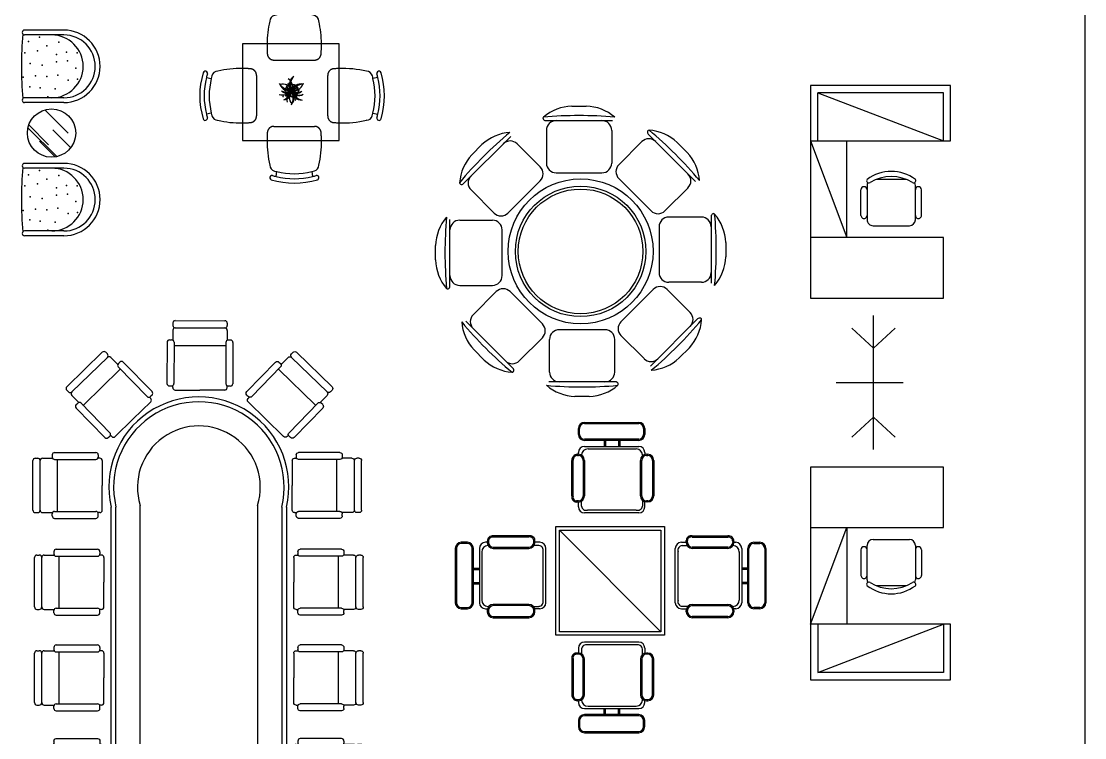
# Model space of a CAD drawing. Extents: x -42728 to 99010, y -18674 to 47645.
# Drawn here: x -14649 to -5844, y 30819 to 36750 of the extents above; entities that cross this region are included whole.
import ezdxf

# ---------------------------------------------------------------- set-up
doc = ezdxf.new("R2010")
doc.units = 0
doc.header["$LTSCALE"] = 100
doc.header["$MEASUREMENT"] = 0
doc.linetypes.add('ACAD_ISO02W100', pattern=[15, 12, -3])
doc.layers.get('0').update_dxf_attribs({"linetype": 'CONTINUOUS'})
for name, color, linetype in [('1-门窗', 3, 'CONTINUOUS'), ('2', 3, 'CONTINUOUS'), ('3', 4, 'CONTINUOUS'), ('FURN', 7, 'CONTINUOUS'), ('PUB_TEXT', 7, 'CONTINUOUS'), ('家具', 223, 'CONTINUOUS')]:
    doc.layers.add(name, color=color, linetype=linetype)

# ---------------------------------------------------------------- blocks, each defined once
blk = doc.blocks.new('CHAIR-3')
at = {"layer": '2', "color": 3}
for p, q in [((-225, 554.8), (-225, 534.8)), ((-205, 574.8), (205, 574.8)), ((225, 554.8), (225, 534.8)), ((-225, 494.8), (-225, 412.2)), ((-205, 514.8), (205, 514.8)), ((225, 494.8), (225, 412.2)), ((-272.6, 394.8), (-272.6, 53.3)), ((-252.6, 414.8), (-234.9, 414.8)), ((252.6, 414.8), (234.9, 414.8)), ((272.6, 394.8), (272.6, 53.3)), ((-252.6, 33.3), (-234.9, 33.3)), ((-225, 20), (-225, 35.9)), ((-205, 0), (0, 0)), ((205, 0), (0, 0)), ((225, 20), (225, 35.9)), ((252.6, 33.3), (234.9, 33.3))]:
    blk.add_line(p, q, dxfattribs=at)
at = {"layer": '2'}
for p, q in [((-214.9, 394.8), (-214.9, 53.3)), ((-205, 369.8), (205, 369.8)), ((214.9, 394.8), (214.9, 53.3))]:
    blk.add_line(p, q, dxfattribs=at)
at = {"layer": '2', "color": 3}
for centre, start, end in [((-205, 554.8), 90, 180), ((-205, 534.8), 180, 270), ((205, 554.8), 0, 90), ((205, 534.8), 270, 0), ((-205, 494.8), 90, 180), ((205, 494.8), 0, 90), ((-252.6, 394.8), 90, 180), ((-234.9, 394.8), 0, 90), ((234.9, 394.8), 90, 180), ((252.6, 394.8), 0, 90), ((-252.6, 53.3), 180, 270), ((-234.9, 53.3), 270, 0), ((-205, 20), 180, 270), ((205, 20), 270, 0), ((234.9, 53.3), 180, 270), ((252.6, 53.3), 270, 360)]:
    blk.add_arc(centre, 20, start, end, dxfattribs=at)
at = {"layer": '2'}
for centre, start, end in [((-205, 389.8), 240.32763, 270), ((205, 389.8), 270, 299.67237), ((205, 389.8), 270, 299.67237)]:
    blk.add_arc(centre, 20, start, end, dxfattribs=at)
blk = doc.blocks.new('DESK04')
at = {"layer": '2', "color": 3}
for p, q in [((-756.9, -1185.9), (-756.9, 848.8)), ((695.5, 848.8), (695.5, -1185.9))]:
    blk.add_line(p, q, dxfattribs=at)
for centre, start, end in [((-30.7, 1015.7), 347.05735, 192.94265), ((-30.7, -1352.8), 167.05735, 12.94265)]:
    blk.add_arc(centre, 745.1, start, end, dxfattribs=at)
at = {"layer": '3', "color": 1}
for p, q in [((-716.9, -1185.9), (-716.9, 848.8)), ((-516.9, -1200.4), (-516.9, 863.2)), ((455.5, 863.2), (455.5, -1200.4)), ((655.5, 848.8), (655.5, -1185.9))]:
    blk.add_line(p, q, dxfattribs=at)
for centre, radius, start, end in [((-30.7, 1014.8), 706, 346.39892, 193.60108), ((-30.7, 1012.3), 508.5, 342.95668, 197.04332), ((-30.7, -1351.9), 706, 166.39893, 13.60107), ((-30.7, -1349.4), 508.5, 162.95668, 17.04332)]:
    blk.add_arc(centre, radius, start, end, dxfattribs=at)
at = {"layer": '3'}
for p, rotation in [((-22, 1817.8), 359.8965548543934), ((-576.3, 1576.2), 44.22339293613494), ((-830, 1028.4), 90), ((-816.7, 227.1), 90), ((-816.7, -565), 90), ((755.3, -1340.3), 270), ((524.5, -1913.3), 224.223392936135)]:
    blk.add_blockref('CHAIR-3', p, dxfattribs=dict(at, rotation=rotation))
at = {"layer": '3', "xscale": -1}
for p, rotation in [((524.5, 1576.2), 315.776607063865), ((742, 1028.4), 270), ((755.3, 227.1), 270), ((755.3, -565), 270), ((-816.7, -1340.3), 90), ((-576.3, -1913.3), 135.7766070638651), ((-22, -2155), 180.1034451456066)]:
    blk.add_blockref('CHAIR-3', p, dxfattribs=dict(at, rotation=rotation))
blk = doc.blocks.new('A$C75091F0D')
at = {"layer": '2', "color": 3}
blk.add_circle((1201.3, 1200.2), 600, dxfattribs=at)
at = {"layer": '2'}
blk.add_circle((1201.3, 1200.2), 540, dxfattribs=at)
at = {"layer": '2', "color": 1}
blk.add_circle((1201.3, 1200.2), 516, dxfattribs=at)
at = {"layer": 'FURN', "color": 3}
for p, q in [((1129.1, 2402.5), (1248, 2402.5)), ((912.5, 2282.5), (1464.5, 2282.5)), ((918.5, 2201.5), (918.5, 1931.5)), ((1458.5, 2201.5), (1458.5, 1931.5)), ((232.5, 1761.7), (622.9, 2152)), ((1761.7, 2170), (2152, 1779.7)), ((300.8, 1999.6), (384.9, 2083.7)), ((675.9, 2090.5), (866.8, 1899.6)), ((1708.6, 2108.5), (1517.7, 1917.6)), ((1999.6, 2101.7), (2083.7, 2017.6)), ((999.5, 1850.5), (1377.5, 1850.5)), ((599.5, 1517.7), (866.8, 1785)), ((1517.7, 1803), (1785, 1535.7)), ((294, 1708.6), (485, 1517.7)), ((2090.5, 1726.6), (1899.6, 1535.7)), ((120, 912.5), (120, 1464.5)), ((201, 1458.5), (471, 1458.5)), ((2201.5, 1484), (1931.5, 1484)), ((2282.5, 1490), (2282.5, 938)), ((552, 999.5), (552, 1377.5)), ((1850.5, 1403), (1850.5, 1025)), ((0, 1129.1), (0, 1248)), ((2402.5, 1273.5), (2402.5, 1154.5)), ((201, 918.5), (471, 918.5)), ((1803, 884.8), (1535.7, 617.5)), ((2108.5, 693.9), (1917.6, 884.8)), ((2201.5, 944), (1931.5, 944)), ((312.1, 675.9), (503, 866.8)), ((884.8, 599.5), (617.5, 866.8)), ((640.9, 232.5), (250.5, 622.9)), ((2170, 640.9), (1779.7, 250.5)), ((1403, 552), (1025, 552)), ((693.9, 294), (884.8, 485)), ((944, 201), (944, 471)), ((1484, 201), (1484, 471)), ((1726.6, 312.1), (1535.7, 503)), ((402.9, 300.8), (318.8, 384.9)), ((2101.7, 402.9), (2017.6, 318.8)), ((1490, 120), (938, 120)), ((1273.5, 0), (1154.5, 0))]:
    blk.add_line(p, q, dxfattribs=at)
for centre, radius, start, end in [((1140.7, 2024), 378.7, 91.76514, 130.72654), ((1236.3, 2024), 378.7, 49.27346, 88.23486), ((901.5, 2301.9), 12, 130.72654, 202.66999), ((912.5, 2306.5), 24, 202.66999, 270), ((1188.5, -930.9), 3255.3, 84.8023, 95.1977), ((999.5, 2201.5), 81, 90, 180), ((1377.5, 2201.5), 81, 0, 90), ((1767.5, 2191.5), 12, 85.72654, 157.66999), ((-315.4, -297.4), 3255.3, 39.8023, 50.1977), ((1740.2, 1825.8), 378.7, 46.76514, 85.72654), ((2699.9, -315.4), 3255.3, 129.8023, 140.1977), ((644.3, 1807.8), 378.7, 94.27346, 133.23486), ((618.6, 2033.2), 81, 45, 135), ((1765.9, 2051.2), 81, 45, 135), ((1778.6, 2187), 24, 157.66999, 225), ((576.7, 1740.2), 378.7, 136.76514, 175.72654), ((1807.8, 1758.2), 378.7, 4.27346, 43.23486), ((809.5, 1842.3), 81, 315, 45), ((999.5, 1931.5), 81, 180, 270), ((1377.5, 1931.5), 81, 270, 0), ((1575, 1860.3), 81, 135, 225), ((211, 1767.5), 12, 175.72654, 247.66999), ((215.6, 1778.6), 24, 247.66999, 315), ((351.3, 1765.9), 81, 135, 225), ((2033.2, 1783.9), 81, 315, 45), ((542.2, 1575), 81, 225, 315), ((1842.3, 1593), 81, 225, 315), ((2306.5, 1490), 24, 112.66999, 180), ((2301.9, 1501.1), 12, 40.72654, 112.66999), ((-930.9, 1214), 3255.3, 354.8023, 5.1977), ((2024, 1261.8), 378.7, 1.76514, 40.72654), ((378.5, 1236.3), 378.7, 139.27346, 178.23486), ((3333.4, 1188.5), 3255.3, 174.8023, 185.1977), ((201, 1377.5), 81, 90, 180), ((471, 1377.5), 81, 0, 90), ((1931.5, 1403), 81, 90, 180), ((2201.5, 1403), 81, 0, 90), ((2024, 1166.2), 378.7, 319.27346, 358.23486), ((378.5, 1140.7), 378.7, 181.76514, 220.72654), ((201, 999.5), 81, 180, 270), ((471, 999.5), 81, 270, 0), ((1931.5, 1025), 81, 180, 270), ((2201.5, 1025), 81, 270, 0), ((100.6, 901.5), 12, 220.72654, 292.66999), ((96, 912.5), 24, 292.66999, 0), ((560.2, 809.5), 81, 45, 135), ((1860.3, 827.5), 81, 45, 135), ((369.3, 618.6), 81, 135, 225), ((1593, 560.2), 81, 135, 225), ((-297.4, 2717.9), 3255.3, 309.8023, 320.1977), ((1825.8, 662.3), 378.7, 316.76514, 355.72654), ((2051.2, 636.6), 81, 315, 45), ((2187, 623.9), 24, 67.66999, 135), ((2191.5, 635), 12, 355.72654, 67.66999), ((2717.9, 2699.9), 3255.3, 219.8023, 230.1977), ((594.7, 644.3), 378.7, 184.27346, 223.23486), ((827.5, 542.2), 81, 315, 45), ((1025, 471), 81, 90, 180), ((1403, 471), 81, 0, 90), ((662.3, 576.7), 378.7, 226.76514, 265.72654), ((636.6, 351.3), 81, 225, 315), ((1783.9, 369.3), 81, 225, 315), ((1758.2, 594.7), 378.7, 274.27346, 313.23486), ((635, 211), 12, 265.72654, 337.66999), ((623.9, 215.6), 24, 337.66999, 45), ((1025, 201), 81, 180, 270), ((1403, 201), 81, 270, 0), ((1166.2, 378.5), 378.7, 229.27346, 268.23486), ((1214, 3333.4), 3255.3, 264.8023, 275.1977), ((1261.8, 378.5), 378.7, 271.76514, 310.72654), ((1490, 96), 24, 22.66999, 90), ((1501.1, 100.6), 12, 310.72654, 22.66999)]:
    blk.add_arc(centre, radius, start, end, dxfattribs=at)
blk = doc.blocks.new('A$C0AC74D90')
at = {"layer": '家具', "color": 3}
for p, q in [((603.5, 1406), (610.9, 1365.6)), ((898.4, 1365.6), (905.9, 1406)), ((956.8, 1315.5), (957.2, 1312.5)), ((324.7, 1124.9), (324.7, 324.9)), ((1124.7, 1124.9), (324.7, 1124.9)), ((1124.7, 324.9), (1124.7, 1124.9)), ((26.5, 846.1), (66.9, 838.7)), ((1446.1, 846.1), (1405.7, 838.7)), ((66.9, 551.2), (26.5, 543.7)), ((1405.7, 551.2), (1446.1, 543.7)), ((117, 492.8), (119.9, 492.4)), ((1355.6, 492.8), (1352.7, 492.4)), ((324.7, 324.9), (1124.7, 324.9)), ((956.8, 117), (957.2, 119.9)), ((603.5, 26.5), (610.9, 66.9)), ((898.4, 66.9), (905.9, 26.5))]:
    blk.add_line(p, q, dxfattribs=at)
at = {"layer": '家具', "color": 3, "linetype": 'ACAD_ISO02W100', "ltscale": 8}
for p, q in [((585.4, 990.6), (922, 990.6)), ((441.9, 864.2), (441.9, 527.6)), ((1030.7, 864.2), (1030.7, 527.6)), ((585.4, 441.9), (922, 441.9))]:
    blk.add_line(p, q, dxfattribs=at)
at = {"layer": '家具', "color": 3}
for centre, radius in [((732.9, 738), 54.1), ((688.7, 760.1), 3.07), ((732.9, 738), 27.7), ((749.8, 748.4), 7.74), ((752.7, 782.4), 4.85), ((789, 739.3), 4.38), ((722.6, 698.5), 1.952344299219581e-12), ((734, 692), 3.1)]:
    blk.add_circle(centre, radius, dxfattribs=at)
for centre, radius, start, end in [((569, 1415.1), 18, 105.27498, 285.27499), ((754.7, 804.8), 656, 73.12149, 106.87851), ((754.7, 804.8), 620, 75.88441, 104.11559), ((940.4, 1415.1), 18, 254.72501, 74.72501), ((600.7, 1312.2), 49.5, 101.64111, 180), ((754.7, 804.8), 620, 104.11559, 106.97165), ((658.8, 1123.5), 246.7, 101.17297, 106.0137), ((754.7, 766.8), 615.8, 76.50106, 103.49894), ((763, 799), 582.5, 74.21424, 76.55934), ((754.7, 804.8), 620, 73.02835, 75.88441), ((907, 1311.5), 50.2, 1.22698, 73.15254), ((1423.7, 1111.8), 895.2, 167.06709, 179.16502), ((126.1, 1118.2), 853.5, 0.44605, 13.16144), ((627.7, 694.9), 656, 163.12149, 196.87851), ((17.4, 880.6), 18, 344.72501, 164.72502), ((120.3, 848.9), 49.5, 90, 168.35889), ((320.6, 25.9), 895.2, 89.73735, 102.93291), ((1151.9, 25.9), 895.2, 91.7409, 94.27767), ((1151.9, 25.9), 895.2, 77.06709, 91.7409), ((1352.3, 848.9), 49.5, 11.64111, 90), ((1455.2, 880.6), 18, 15.27498, 195.27499), ((844.9, 694.9), 656, 343.12149, 16.87851), ((627.7, 694.9), 620, 165.88441, 194.11559), ((627.7, 694.9), 620, 163.02835, 165.88441), ((665.7, 694.9), 615.8, 166.50106, 193.49894), ((308.9, 790.9), 246.7, 163.9863, 168.82703), ((741.1, 873), 135.2, 214.50261, 266.53342), ((748.6, 795.5), 59.6, 182.91359, 254.66879), ((704, 795.2), 1.8, 0, 180), ((704, 795.2), 1.8, 180, 0), ((666.8, 772), 73.1, 332.90034, 59.78695), ((795.4, 789.2), 80.8, 124.71336, 219.27675), ((831.6, 784.1), 109, 138.97224, 205.01787), ((806.7, 716.1), 77, 76.13878, 163.46674), ((838.1, 664.1), 128.6, 91.54744, 144.93811), ((1163.6, 790.9), 246.7, 11.17297, 16.0137), ((806.9, 694.9), 615.8, 346.50106, 13.49894), ((844.9, 694.9), 620, 14.11559, 16.97165), ((844.9, 694.9), 620, 345.88441, 14.11559), ((654.9, 806), 104.3, 255.67666, 317.73881), ((656.7, 709.9), 81.2, 20.24059, 105.17569), ((712.3, 816.4), 81.1, 199.74106, 284.70439), ((686.4, 803.5), 78.1, 240.42741, 303.02701), ((684.6, 764.2), 46.6, 217.92714, 277.68816), ((659, 734.7), 73.1, 276.55995, 3.44657), ((616.6, 770.6), 119.9, 295.03235, 344.26147), ((675.4, 753.8), 59.6, 272.91359, 344.66879), ((690.9, 718), 1.8, 0, 180), ((690.9, 718), 1.8, 180, 0), ((674.9, 794.9), 78.6, 281.71281, 313.531), ((730.9, 777.6), 39.6, 177.20802, 272.79198), ((730.9, 698.4), 39.6, 87.20802, 182.79198), ((693.3, 739.9), 39.6, 357.20802, 92.79198), ((693.3, 736.1), 39.6, 267.20802, 2.79198), ((777.6, 663.9), 86, 121.37038, 194.5702), ((794.2, 684.2), 81.6, 138.78664, 223.49063), ((733.9, 737), 3, 17.95569, 250.50251), ((609.4, 680.4), 136.2, 333.153, 24.99825), ((837.6, 767.4), 109, 194.32286, 260.3685), ((812.8, 740.5), 80.8, 180.06398, 274.62737), ((772.4, 739.9), 39.6, 87.20802, 182.79198), ((772.4, 736.1), 39.6, 177.20802, 272.79198), ((750.7, 812.9), 77, 256.63996, 343.96727), ((790.4, 722.2), 59.6, 92.91359, 164.66879), ((734.8, 777.6), 39.6, 267.20802, 2.79198), ((734.8, 698.4), 39.6, 357.20802, 92.79198), ((717.1, 680.5), 59.6, 2.91359, 74.66879), ((673.2, 682.4), 81.6, 318.29724, 43.01144), ((793.3, 756.2), 59.4, 197.95569, 304.67273), ((781, 802.2), 78.1, 235.43119, 298.03079), ((792.4, 793.4), 78.6, 224.9272, 256.74539), ((796.7, 771.3), 70.8, 218.9505, 295.39071), ((743.7, 723.4), 1.8, 0, 180), ((743.7, 723.4), 1.8, 180, 0), ((744.4, 708.1), 1.8, 0, 180), ((744.4, 708.1), 1.8, 180, 0), ((758.4, 727.4), 1.8, 0, 180), ((758.4, 727.4), 1.8, 180, 0), ((775.3, 749.7), 1.8, 0, 180), ((775.3, 749.7), 1.8, 180, 0), ((781.8, 762.9), 46.6, 260.77005, 320.53106), ((662.1, 689.4), 1.8, 360, 180), ((662.1, 689.4), 1.8, 180, 360), ((763, 661.2), 1.8, 0, 180), ((763, 661.2), 1.8, 180, 0), ((774.2, 699.9), 1.8, 0, 180), ((774.2, 699.9), 1.8, 180, 0), ((627.7, 694.9), 620, 194.11559, 196.97165), ((633.5, 686.6), 582.5, 193.44066, 195.78576), ((839.1, 686.6), 582.5, 344.21424, 346.55934), ((844.9, 694.9), 620, 343.02835, 345.88441), ((17.4, 509.2), 18, 195.27499, 15.27499), ((121, 542.7), 50.2, 196.84746, 268.77302), ((314.3, 1323.6), 853.5, 256.83856, 270.70369), ((1158.3, 1323.6), 853.5, 265.08446, 267.73938), ((1158.3, 1323.6), 853.5, 267.73938, 283.16144), ((1351.6, 542.7), 50.2, 271.22698, 343.15254), ((1455.2, 509.2), 18, 164.72501, 344.72501), ((1423.7, 320.6), 895.2, 179.72785, 192.93291), ((126.1, 314.3), 853.5, 346.83856, 0.71262), ((600.7, 120.3), 49.5, 180, 258.35889), ((907, 121), 50.2, 286.84746, 358.77302), ((569, 17.4), 18, 74.72501, 254.72502), ((754.7, 627.7), 620, 253.02835, 255.88441), ((658.8, 308.9), 246.7, 253.9863, 258.82703), ((754.7, 627.7), 620, 255.88441, 284.11559), ((754.7, 665.7), 615.8, 256.50106, 283.49894), ((763, 633.5), 582.5, 283.44066, 285.78576), ((754.7, 627.7), 620, 284.11559, 286.97165), ((940.4, 17.4), 18, 285.27499, 105.27499), ((754.7, 627.7), 656, 253.12149, 286.87851)]:
    blk.add_arc(centre, radius, start, end, dxfattribs=at)
at = {"layer": '家具', "color": 3, "linetype": 'ACAD_ISO02W100', "ltscale": 8}
for centre, radius, start, end in [((1423.7, 1111.8), 895.2, 179.16502, 184.27767), ((126.1, 1118.2), 853.5, 355.08446, 0.44605), ((585.4, 1045.1), 54.4, 180, 270), ((922, 1045.1), 54.4, 270, 0), ((320.6, 25.9), 895.2, 85.72233, 89.73735), ((387.4, 864.2), 54.4, 360, 90), ((1085.2, 864.2), 54.4, 90, 180), ((314.3, 1323.6), 853.5, 270.70369, 274.91554), ((387.4, 527.6), 54.4, 270, 0), ((585.4, 387.4), 54.4, 90, 180), ((922, 387.4), 54.4, 0, 90), ((1085.2, 527.6), 54.4, 180, 270), ((1423.7, 320.6), 895.2, 175.72233, 179.72785), ((126.1, 314.3), 853.5, 0.71262, 4.91554)]:
    blk.add_arc(centre, radius, start, end, dxfattribs=at)
blk = doc.blocks.new('A$C72961342')
for p, q in [((1068.9, 2569.3), (1518.9, 2569.3)), ((1068.9, 2559.3), (1518.9, 2559.3)), ((1018.9, 2469.3), (1018.9, 2519.3)), ((1028.9, 2469.3), (1028.9, 2519.3)), ((1558.9, 2519.3), (1558.9, 2469.3)), ((1568.9, 2519.3), (1568.9, 2469.3)), ((1518.9, 2429.3), (1068.9, 2429.3)), ((1518.9, 2419.3), (1068.9, 2419.3)), ((1233.6, 2420.4), (1233.6, 2370.3)), ((1243.6, 2420.4), (1243.6, 2370.3)), ((1352.7, 2420.4), (1352.7, 2370.3)), ((1362.7, 2420.4), (1362.7, 2370.3)), ((1010.9, 2304.7), (1019.5, 2304.7)), ((1010.9, 2294.7), (1019.5, 2294.7)), ((1018.9, 2305.4), (1018.9, 2319.3)), ((1044.5, 2296.1), (1044.4, 2299.1)), ((1068.9, 2369.3), (1518.9, 2369.3)), ((1099.1, 2349.3), (1498.9, 2349.3)), ((1548.9, 2299.3), (1548.9, 2290)), ((1568.9, 2319.3), (1568.9, 2302.1)), ((1583.2, 2304.7), (1593.5, 2304.7)), ((1583.2, 2294.7), (1593.5, 2294.7)), ((965.9, 1959.7), (965.9, 2254.7)), ((975.9, 1959.7), (975.9, 2254.7)), ((1059.5, 2254.7), (1059.5, 1959.7)), ((1069.5, 2254.7), (1069.5, 1959.7)), ((1533.2, 1959.9), (1533.2, 2254.7)), ((1543.2, 1959.9), (1543.2, 2254.7)), ((1633.5, 2254.7), (1633.5, 1959.9)), ((1643.5, 2254.7), (1643.5, 1959.9)), ((1019.5, 1919.7), (1002.6, 1919.7)), ((1019.5, 1909.7), (1002.6, 1909.7)), ((1018.9, 1869.3), (1018.9, 1910.8)), ((1045.7, 1876.1), (1045.6, 1916.8)), ((1548.9, 1923.5), (1548.9, 1876.5)), ((1569, 1869.3), (1569, 1913.6)), ((1593.5, 1919.9), (1583.2, 1919.9)), ((1593.5, 1909.9), (1583.2, 1909.9)), ((1518.9, 1819.3), (1068.9, 1819.3)), ((1498.9, 1842.7), (1095.7, 1842.7)), ((832, 806.4), (831.9, 1706.4)), ((831.9, 1706.4), (1731.9, 1706.4)), ((861.9, 1676.4), (1701.9, 836.4)), ((861.9, 836.4), (861.9, 1676.4)), ((861.9, 1676.4), (1701.9, 1676.4)), ((1701.9, 1676.4), (1701.9, 836.4)), ((1731.9, 1706.4), (1732, 806.4)), ((609.6, 1629.2), (314.5, 1629.2)), ((609.6, 1619.2), (314.5, 1619.2)), ((649.6, 1575.6), (649.6, 1592.5)), ((659.6, 1575.6), (659.6, 1592.5)), ((1912, 1575.6), (1912, 1592.5)), ((1922, 1575.6), (1922, 1592.5)), ((1962, 1629.2), (2257, 1629.2)), ((1962, 1619.2), (2257, 1619.2)), ((0, 1526.1), (0, 1076.1)), ((10, 1526.1), (10, 1076.1)), ((100, 1576.1), (50, 1576.1)), ((100, 1566.1), (50, 1566.1)), ((140, 1076.1), (140, 1526.1)), ((150, 1076.1), (150, 1526.1)), ((200, 1526.1), (200, 1076.1)), ((263.9, 1576.1), (250, 1576.1)), ((264.5, 1584.2), (264.5, 1575.6)), ((273.2, 1550.6), (270.2, 1550.7)), ((274.5, 1584.2), (274.5, 1575.6)), ((314.5, 1535.6), (609.6, 1535.6)), ((314.5, 1525.6), (609.6, 1525.6)), ((693.1, 1549.4), (652.5, 1549.5)), ((700, 1576.1), (658.5, 1576.1)), ((726.6, 1096.1), (726.6, 1499.4)), ((750, 1076.1), (750, 1526.1)), ((1821.6, 1076.1), (1821.6, 1526.1)), ((1845, 1096.1), (1845, 1499.4)), ((1871.6, 1576.1), (1913.1, 1576.1)), ((1878.5, 1549.4), (1919.1, 1549.5)), ((2257, 1535.6), (1962, 1535.6)), ((2257, 1525.6), (1962, 1525.6)), ((2297, 1584.2), (2297, 1575.6)), ((2298.4, 1550.6), (2301.4, 1550.7)), ((2307, 1584.2), (2307, 1575.6)), ((2307.7, 1576.1), (2321.6, 1576.1)), ((2371.6, 1526.1), (2371.6, 1076.1)), ((2421.6, 1076.1), (2421.6, 1526.1)), ((2431.6, 1076.1), (2431.6, 1526.1)), ((2471.6, 1576.1), (2521.6, 1576.1)), ((2471.6, 1566.1), (2521.6, 1566.1)), ((2561.6, 1526.1), (2561.6, 1076.1)), ((2571.6, 1526.1), (2571.6, 1076.1)), ((220, 1496), (220, 1096.1)), ((2351.6, 1496), (2351.6, 1096.1)), ((148.8, 1361.5), (199, 1361.5)), ((148.8, 1351.5), (199, 1351.5)), ((150, 1361.5), (200.1, 1361.5)), ((150, 1351.5), (200.1, 1351.5)), ((2421.6, 1361.5), (2371.5, 1361.5)), ((2421.6, 1351.5), (2371.5, 1351.5)), ((2422.7, 1361.5), (2372.6, 1361.5)), ((2422.7, 1351.5), (2372.6, 1351.5)), ((148.8, 1242.4), (199, 1242.4)), ((2422.7, 1242.4), (2372.6, 1242.4)), ((148.8, 1232.4), (199, 1232.4)), ((2422.7, 1232.4), (2372.6, 1232.4)), ((609.4, 1061.8), (314.5, 1061.8)), ((1962.2, 1061.8), (2257, 1061.8)), ((50, 1036.1), (100, 1036.1)), ((50, 1026.1), (100, 1026.1)), ((250, 1026.1), (267.1, 1026.1)), ((264.5, 1011.8), (264.5, 1001.6)), ((270, 1046.1), (279.3, 1046.1)), ((274.5, 1011.8), (274.5, 1001.6)), ((609.4, 1051.8), (314.5, 1051.8)), ((645.8, 1046.1), (692.8, 1046.1)), ((649.4, 1001.6), (649.4, 1011.8)), ((699.9, 1026), (655.7, 1026)), ((659.4, 1001.6), (659.4, 1011.8)), ((1871.6, 1026), (1915.9, 1026)), ((1925.8, 1046.1), (1878.8, 1046.1)), ((1912.2, 1001.6), (1912.2, 1011.8)), ((1922.2, 1001.6), (1922.2, 1011.8)), ((1962.2, 1051.8), (2257, 1051.8)), ((2301.6, 1046.1), (2292.3, 1046.1)), ((2297, 1011.8), (2297, 1001.6)), ((2321.6, 1026.1), (2304.4, 1026.1)), ((2307, 1011.8), (2307, 1001.6)), ((2521.6, 1036.1), (2471.6, 1036.1)), ((2521.6, 1026.1), (2471.6, 1026.1)), ((314.5, 961.6), (609.4, 961.6)), ((314.5, 951.6), (609.4, 951.6)), ((2257, 961.6), (1962.2, 961.6)), ((2257, 951.6), (1962.2, 951.6)), ((1732, 806.4), (832, 806.4)), ((1701.9, 836.4), (861.9, 836.4)), ((1518.9, 750), (1068.9, 750)), ((1498.9, 726.6), (1095.7, 726.6)), ((1019.5, 659.6), (1002.6, 659.6)), ((1019.5, 649.6), (1002.6, 649.6)), ((1018.9, 700), (1018.9, 658.5)), ((1045.7, 693.1), (1045.6, 652.5)), ((1548.9, 645.8), (1548.9, 692.8)), ((1569, 699.9), (1569, 655.7)), ((1593.5, 659.4), (1583.2, 659.4)), ((1593.5, 649.4), (1583.2, 649.4)), ((965.9, 609.6), (965.9, 314.5)), ((975.9, 609.6), (975.9, 314.5)), ((1059.5, 314.5), (1059.5, 609.6)), ((1069.5, 314.5), (1069.5, 609.6)), ((1533.2, 609.4), (1533.2, 314.5)), ((1543.2, 609.4), (1543.2, 314.5)), ((1633.5, 314.5), (1633.5, 609.4)), ((1643.5, 314.5), (1643.5, 609.4)), ((1010.9, 274.5), (1019.5, 274.5)), ((1010.9, 264.5), (1019.5, 264.5)), ((1044.5, 273.2), (1044.4, 270.2)), ((1548.9, 270), (1548.9, 279.3)), ((1568.9, 250), (1568.9, 267.1)), ((1583.2, 274.5), (1593.5, 274.5)), ((1583.2, 264.5), (1593.5, 264.5)), ((1018.9, 263.9), (1018.9, 250)), ((1068.9, 200), (1518.9, 200)), ((1099.1, 220), (1498.9, 220)), ((1233.6, 148.8), (1233.6, 199)), ((1243.6, 148.8), (1243.6, 199)), ((1352.7, 148.8), (1352.7, 199)), ((1362.7, 148.8), (1362.7, 199)), ((1018.9, 100), (1018.9, 50)), ((1028.9, 100), (1028.9, 50)), ((1518.9, 150), (1068.9, 150)), ((1518.9, 140), (1068.9, 140)), ((1558.9, 50), (1558.9, 100)), ((1568.9, 50), (1568.9, 100)), ((1068.9, 10), (1518.9, 10)), ((1068.9, 0), (1518.9, 0))]:
    blk.add_line(p, q)
for centre, radius, start, end in [((1068.9, 2519.3), 50, 90, 180), ((1068.9, 2519.3), 40, 90, 180), ((1518.9, 2519.3), 50, 0, 90), ((1518.9, 2519.3), 40, 0, 90), ((1068.9, 2469.3), 50, 180, 270), ((1068.9, 2469.3), 40, 180, 270), ((1518.9, 2469.3), 40, 270, 0), ((1518.9, 2469.3), 50, 270, 0), ((1011.7, 2258.8), 46, 90.95004, 185.04618), ((1011.7, 2258.8), 36, 90.95004, 185.04618), ((1068.9, 2319.3), 50, 90, 180), ((1019.5, 2254.7), 50, 0, 90), ((1019.5, 2254.7), 40, 0, 90), ((1098.4, 2295.1), 54.2, 89.30092, 175.76987), ((1498.9, 2299.3), 50, 0, 90), ((1518.9, 2319.3), 50, 0, 90), ((1583.2, 2254.7), 50, 90, 180), ((1583.2, 2254.7), 40, 90, 180), ((1593.5, 2254.7), 50, 0, 90), ((1593.5, 2254.7), 40, 0, 90), ((1004.8, 1949.8), 40.2, 165.75565, 266.84411), ((1004.8, 1949.8), 30.2, 165.75565, 266.84411), ((1019.5, 1959.7), 40, 270, 0), ((1019.5, 1959.7), 50, 270, 0), ((1583.2, 1959.9), 50, 180, 270), ((1583.2, 1959.9), 40, 180, 270), ((1593.5, 1959.9), 50, 270, 0), ((1593.5, 1959.9), 40, 270, 0), ((1068.9, 1869.3), 50, 180, 270), ((1083.9, 1879.1), 38.3, 184.47301, 287.98673), ((1510.6, 1879.3), 38.4, 252.27615, 355.83124), ((1518.9, 1869.3), 50, 270, 0), ((310.5, 1583.4), 46, 84.95382, 179.04996), ((310.5, 1583.4), 36, 84.95382, 179.04996), ((619.5, 1590.2), 40.2, 3.15589, 104.24435), ((619.5, 1590.2), 30.2, 3.15589, 104.24435), ((1952.1, 1590.2), 40.2, 75.75565, 176.84411), ((1952.1, 1590.2), 30.2, 75.75565, 176.84411), ((2261.1, 1583.4), 46, 0.95004, 95.04618), ((2261.1, 1583.4), 36, 0.95004, 95.04618), ((50, 1526.1), 50, 90, 180), ((50, 1526.1), 40, 90, 180), ((100, 1526.1), 50, 0, 90), ((100, 1526.1), 40, 0, 90), ((250, 1526.1), 50, 90, 180), ((274.2, 1496.6), 54.2, 94.23013, 180.69908), ((314.5, 1575.6), 50, 180, 270), ((314.5, 1575.6), 40, 180, 270), ((609.6, 1575.6), 50, 270, 0), ((609.6, 1575.6), 40, 270, 0), ((690.1, 1511.2), 38.3, 342.01327, 85.52699), ((700, 1526.1), 50, 0, 90), ((1871.6, 1526.1), 50, 90, 180), ((1881.4, 1511.2), 38.3, 94.47301, 197.98673), ((1962, 1575.6), 50, 180, 270), ((1962, 1575.6), 40, 180, 270), ((2257, 1575.6), 40, 270, 0), ((2257, 1575.6), 50, 270, 0), ((2297.4, 1496.6), 54.2, 359.30092, 85.76987), ((2321.6, 1526.1), 50, 0, 90), ((2471.6, 1526.1), 50, 90, 180), ((2471.6, 1526.1), 40, 90, 180), ((2521.6, 1526.1), 50, 0, 90), ((2521.6, 1526.1), 40, 0, 90), ((50, 1076.1), 50, 180, 270), ((50, 1076.1), 40, 180, 270), ((100, 1076.1), 50, 270, 0), ((100, 1076.1), 40, 270, 0), ((250, 1076.1), 50, 180, 270), ((270, 1096.1), 50, 180, 270), ((314.5, 1011.8), 50, 90, 180), ((609.4, 1011.8), 50, 0, 90), ((690, 1084.5), 38.4, 274.16876, 17.72385), ((700, 1076.1), 50, 270, 0), ((1871.6, 1076.1), 50, 180, 270), ((1881.6, 1084.5), 38.4, 162.27615, 265.83124), ((1962.2, 1011.8), 50, 90, 180), ((2257, 1011.8), 50, 0, 90), ((2301.6, 1096.1), 50, 270, 0), ((2321.6, 1076.1), 50, 270, 0), ((2471.6, 1076.1), 50, 180, 270), ((2471.6, 1076.1), 40, 180, 270), ((2521.6, 1076.1), 40, 270, 0), ((2521.6, 1076.1), 50, 270, 0), ((314.5, 1001.6), 50, 180, 270), ((314.5, 1011.8), 40, 90, 180), ((314.5, 1001.6), 40, 180, 270), ((609.4, 1011.8), 40, 0, 90), ((609.4, 1001.6), 50, 270, 0), ((609.4, 1001.6), 40, 270, 0), ((1962.2, 1001.6), 50, 180, 270), ((1962.2, 1011.8), 40, 90, 180), ((1962.2, 1001.6), 40, 180, 270), ((2257, 1011.8), 40, 0, 90), ((2257, 1001.6), 40, 270, 0), ((2257, 1001.6), 50, 270, 0), ((1068.9, 700), 50, 90, 180), ((1083.9, 690.1), 38.3, 72.01327, 175.52699), ((1510.6, 690), 38.4, 4.16876, 107.72385), ((1518.9, 700), 50, 0, 90), ((1004.8, 619.5), 40.2, 93.15589, 194.24435), ((1004.8, 619.5), 30.2, 93.15589, 194.24435), ((1019.5, 609.6), 50, 0, 90), ((1019.5, 609.6), 40, 0, 90), ((1583.2, 609.4), 50, 90, 180), ((1583.2, 609.4), 40, 90, 180), ((1593.5, 609.4), 50, 0, 90), ((1593.5, 609.4), 40, 0, 90), ((1011.7, 310.5), 46, 174.95382, 269.04996), ((1011.7, 310.5), 36, 174.95382, 269.04996), ((1019.5, 314.5), 50, 270, 0), ((1019.5, 314.5), 40, 270, 0), ((1098.4, 274.2), 54.2, 184.23013, 270.69908), ((1498.9, 270), 50, 270, 0), ((1583.2, 314.5), 50, 180, 270), ((1583.2, 314.5), 40, 180, 270), ((1593.5, 314.5), 50, 270, 0), ((1593.5, 314.5), 40, 270, 0), ((1068.9, 250), 50, 180, 270), ((1518.9, 250), 50, 270, 0), ((1068.9, 100), 50, 90, 180), ((1068.9, 100), 40, 90, 180), ((1518.9, 100), 50, 0, 90), ((1518.9, 100), 40, 0, 90), ((1068.9, 50), 50, 180, 270), ((1068.9, 50), 40, 180, 270), ((1518.9, 50), 40, 270, 0), ((1518.9, 50), 50, 270, 0)]:
    blk.add_arc(centre, radius, start, end)
blk = doc.blocks.new('A$C0C0C6582')
for p, q in [((460, 1160), (0, 1160)), ((0, 1160), (0, 0)), ((460, 0), (460, 1160)), ((4460, 1160), (4460, 0)), ((4920, 1160), (4460, 1160)), ((4920, 0), (4920, 1160)), ((60, 1100), (60, 60)), ((60, 60), (460, 1100)), ((460, 1100), (60, 1100)), ((1260, 1100), (1260, 0)), ((1760, 1100), (1260, 1100)), ((1760, 0), (1760, 1100)), ((3160, 1100), (3160, 0)), ((3660, 1100), (3160, 1100)), ((3660, 0), (3660, 1100)), ((4860, 60), (4460, 1100)), ((4460, 1100), (4860, 1100)), ((4860, 1100), (4860, 60)), ((1076, 918.6), (863.5, 918.6)), ((3844, 918.6), (4056.5, 918.6)), ((1111.4, 867.9), (828.1, 867.9)), ((1161.4, 517.9), (1161.4, 817.9)), ((3758.6, 517.9), (3758.6, 817.9)), ((3808.6, 867.9), (4091.9, 867.9)), ((778.1, 791.9), (778.1, 543.9)), ((2460, 211.9), (2460, 765.7)), ((4141.9, 791.9), (4141.9, 543.9)), ((2175.1, 521.1), (2008.9, 701)), ((2744.9, 521.1), (2911.1, 701)), ((828.1, 467.9), (1111.4, 467.9)), ((3014.9, 521.1), (1905.1, 521.1)), ((2175.1, 521.1), (2008.9, 341.2)), ((2744.9, 521.1), (2911.1, 341.2)), ((4091.9, 467.9), (3808.6, 467.9)), ((1076, 417.2), (863.5, 417.2)), ((3844, 417.2), (4056.5, 417.2)), ((1260, 300), (460, 300)), ((460, 0), (1260, 300)), ((3660, 300), (4460, 300)), ((4460, 0), (3660, 300)), ((460, 60), (60, 60)), ((4460, 60), (4860, 60)), ((0, 0), (1760, 0)), ((3160, 0), (4920, 0))]:
    blk.add_line(p, q)
for centre, radius, start, end in [((863.5, 893.2), 25.3, 90, 270), ((1076, 893.2), 25.3, 270, 90), ((3844, 893.2), 25.3, 90, 270), ((4056.5, 893.2), 25.3, 270, 90), ((1044.7, 667.9), 333.3, 143.1301, 216.8699), ((1081, 667.9), 327.3, 147.57575, 212.42425), ((789, 853.2), 18.3, 327.97259, 126.69006), ((828.1, 817.9), 50, 90, 117.58444), ((1111.4, 817.9), 50, 0, 90), ((3808.6, 817.9), 50, 90, 180), ((4091.9, 817.9), 50, 62.41556, 90), ((4131, 853.2), 18.3, 53.30994, 212.02741), ((3839, 667.9), 327.3, 327.57575, 32.42425), ((3875.3, 667.9), 333.3, 323.1301, 36.8699), ((789, 482.5), 18.3, 233.30994, 32.02741), ((828.1, 517.9), 50, 242.41556, 270), ((863.5, 442.5), 25.3, 90, 270), ((1076, 442.5), 25.3, 270, 90), ((1111.4, 517.9), 50, 270, 360), ((3808.6, 517.9), 50, 180, 270), ((3844, 442.5), 25.3, 90, 270), ((4056.5, 442.5), 25.3, 270, 90), ((4091.9, 517.9), 50, 270, 297.58444), ((4131, 482.5), 18.3, 147.97259, 306.69006)]:
    blk.add_arc(centre, radius, start, end)
blk = doc.blocks.new('22')
at = {"layer": '1-门窗'}
for p, q in [((-14296.4, 35574.3), (-14621.4, 35574.3)), ((-14296.4, 35534.3), (-14621.4, 35534.3)), ((-14296.4, 35014.3), (-14621.4, 35014.3)), ((-14296.4, 34974.3), (-14621.4, 34974.3))]:
    blk.add_line(p, q, dxfattribs=at)
for centre, radius, start, end in [((-14621.4, 35554.3), 20, 90, 270), ((-14296.4, 35274.3), 300, 270, 90), ((-12723.7, 35327.9), 1923.4, 173.67002, 181.599), ((-14396.4, 35274.3), 260, 270, 90), ((-14296.4, 35274.3), 260, 270, 90), ((-12723.7, 35220.6), 1923.4, 178.401, 186.32998), ((-14621.4, 34994.3), 20, 90, 270)]:
    blk.add_arc(centre, radius, start, end, dxfattribs=at)
for p in [(-14498, 35515.7), (-14589.5, 35479.1), (-14514, 35403.5), (-14436.3, 35444.7), (-14337.9, 35474.5), (-14619.2, 35387.5), (-14358.5, 35371.5), (-14356.2, 35311.9), (-14273.8, 35392.1), (-14264.7, 35318.8), (-14186.9, 35387.5), (-14575.8, 35298.2), (-14475.1, 35284.5), (-14196.1, 35259.3), (-14633, 35183.7), (-14530, 35195.2), (-14438.5, 35190.6), (-14347, 35202.1), (-14260.1, 35158.6), (-14182.3, 35167.7), (-14578.1, 35105.9), (-14491.2, 35096.7), (-14367.6, 35087.6), (-14429.4, 35021.2)]:
    blk.add_point(p, dxfattribs=at)

msp = doc.modelspace()

# ---------------------------------------------------------------- linework, layer by layer
msp.add_line((-5844.09815, 42274.10893), (-5844.09815, 22249.50287))
at = {"layer": '1-门窗'}
for p, q in [((-14296.35528, 36677.25073), (-14621.35528, 36677.25073)), ((-14296.35528, 36637.25073), (-14621.35528, 36637.25073)), ((-14296.35528, 36117.25073), (-14621.35528, 36117.25073)), ((-14296.35528, 36077.25073), (-14621.35528, 36077.25073)), ((-14453.1505, 36017.59801), (-14260.01815, 35824.46566)), ((-14593.63249, 35868.45718), (-14355.14879, 35629.97348)), ((-14586.83895, 35892.13791), (-14423.18193, 35728.48089)), ((-14386.87651, 35851.44294), (-14239.35835, 35703.92477)), ((-14497.72823, 35757.95129), (-14367.43264, 35627.6557))]:
    msp.add_line(p, q, dxfattribs=at)
msp.add_circle((-14398.35525, 35825.25072), 200, dxfattribs=at)
for centre, radius, start, end in [((-12723.66783, 36430.9226), 1923.43643, 173.670016787, 181.598997916), ((-14621.35528, 36657.25073), 20, 90, 270), ((-14396.35528, 36377.25073), 260, 270, 90), ((-14296.35528, 36377.25073), 300, 270, 90), ((-14296.35528, 36377.25073), 260, 270, 90), ((-12723.66783, 36323.57886), 1923.43643, 178.401002084, 186.329983213), ((-14621.35528, 36097.25073), 20, 90, 270)]:
    msp.add_arc(centre, radius, start, end, dxfattribs=at)
for p in [(-14589.50989, 36582.06017), (-14498.01238, 36618.68946), (-14436.25154, 36547.72021), (-14337.89172, 36577.48149), (-14619.24659, 36490.48691), (-14514.02443, 36506.51224), (-14358.47864, 36474.46164), (-14273.84344, 36495.0656), (-14186.9208, 36490.48691), (-14575.78527, 36401.20302), (-14475.13798, 36387.46707), (-14356.1912, 36414.93903), (-14264.69369, 36421.80703), (-14632.97121, 36286.73648), (-14530.03652, 36298.18317), (-14438.53897, 36293.60449), (-14347.04146, 36305.05112), (-14196.07054, 36362.28442), (-14578.07271, 36208.89923), (-14491.15007, 36199.74191), (-14367.62842, 36190.58459), (-14260.11882, 36261.55384), (-14182.34593, 36270.71116), (-14429.38923, 36124.19403)]:
    msp.add_point(p, dxfattribs=at)

# ---------------------------------------------------------------- block references
for name, p in [('A$C0AC74D90', (-13142.77356, 35438.67811)), ('22', (0, 0)), ('DESK04', (-13147.78534, 31879.63344)), ('A$C72961342', (-11055.52771, 30860.87944))]:
    msp.add_blockref(name, p)
at = {"rotation": 270}
msp.add_blockref('A$C0C0C6582', (-8114.07755, 36219.30953), dxfattribs=at)
at = {"layer": 'PUB_TEXT', "color": 3}
msp.add_blockref('A$C75091F0D', (-11219.24136, 33645.30914), dxfattribs=at)

doc.saveas('drawing.dxf')
